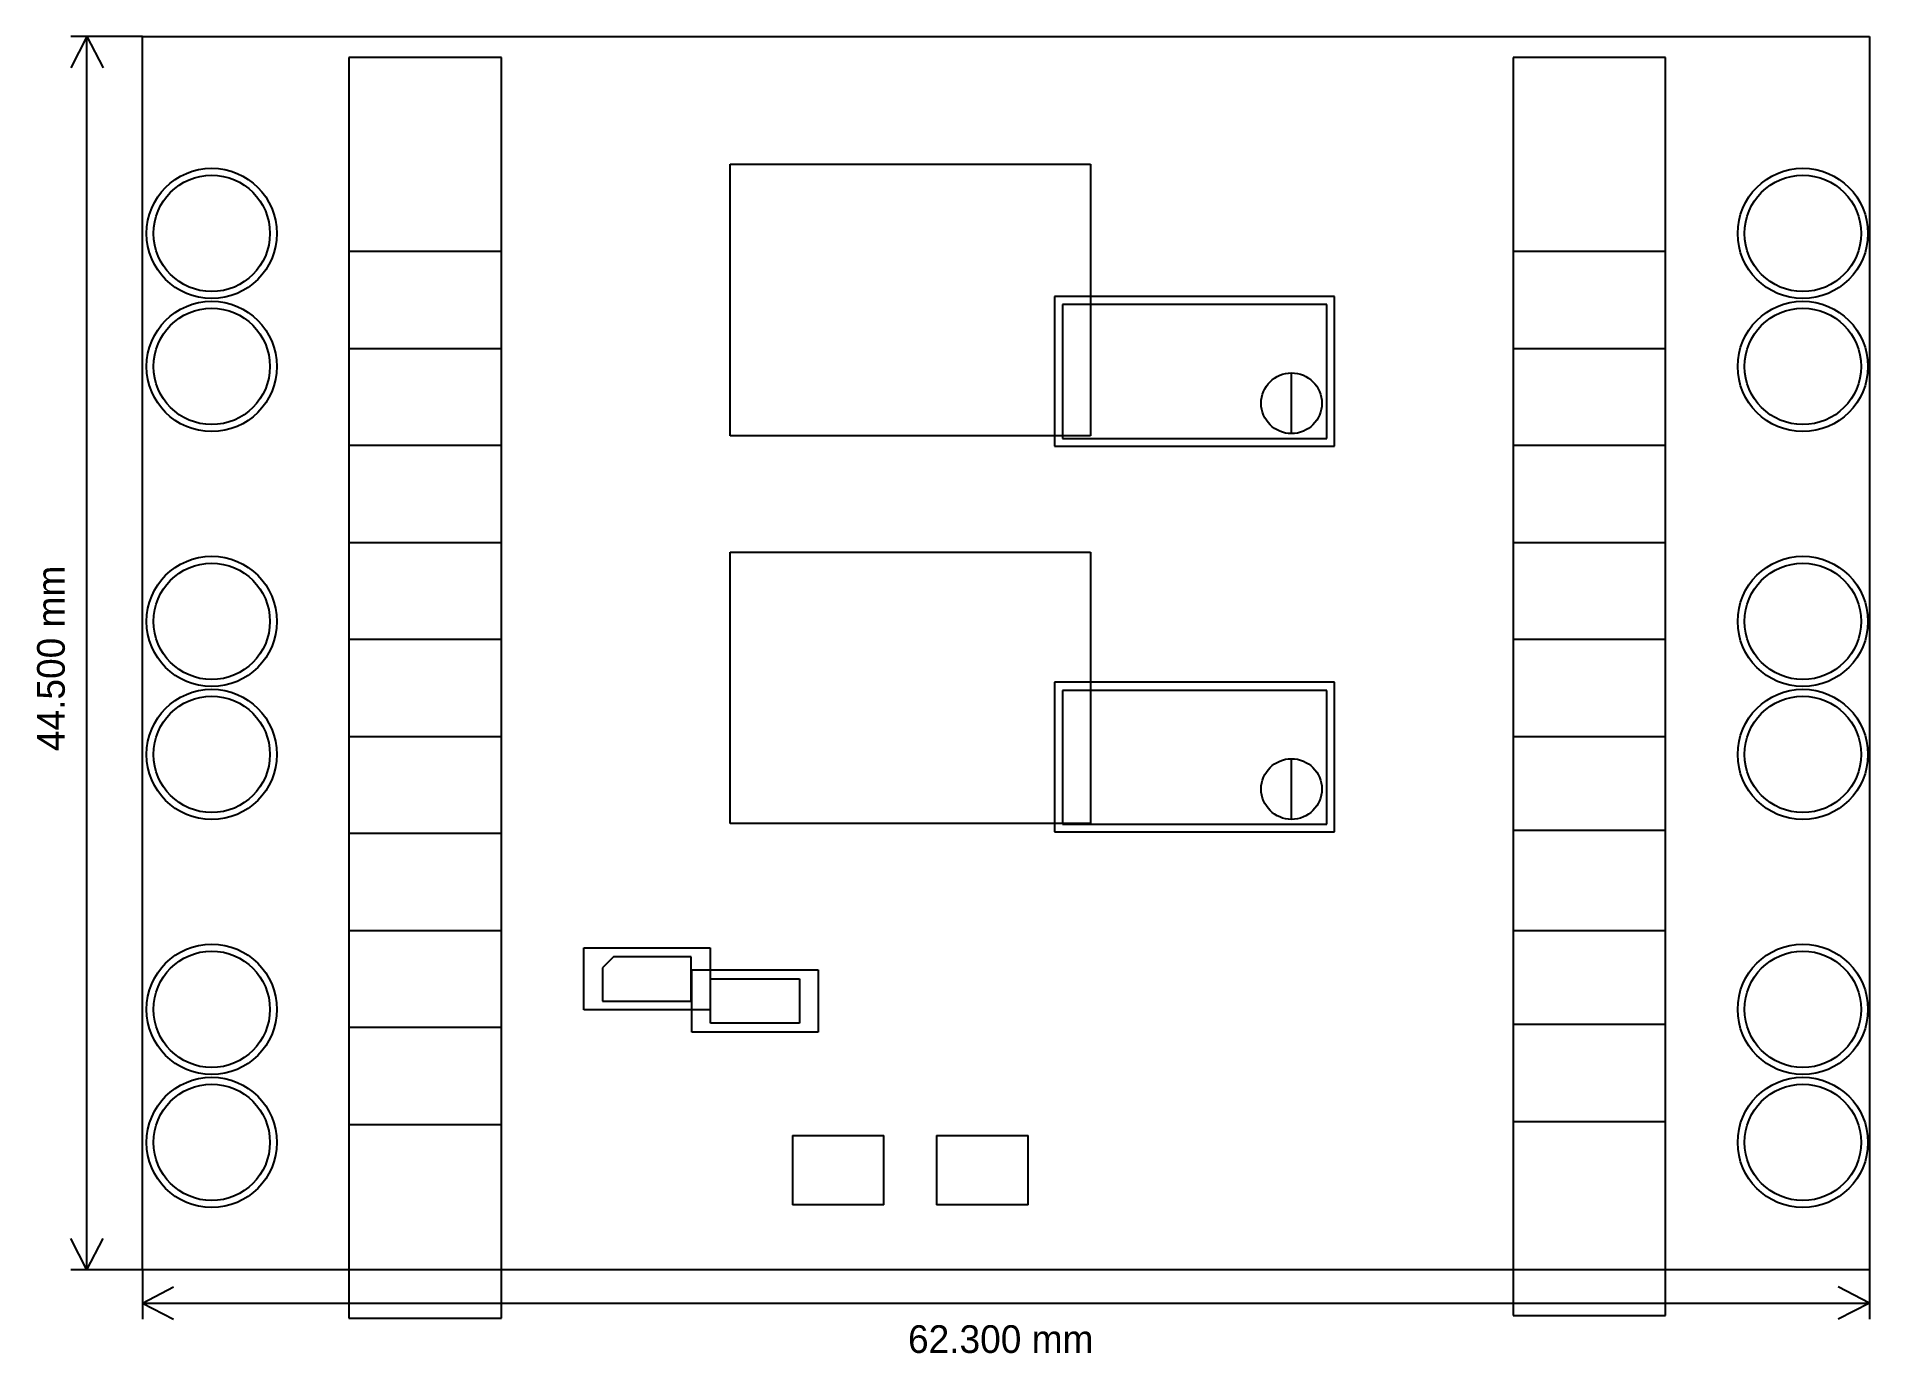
# Model space of a CAD drawing. Header units: metres. Extents: x 101.8 to 167.9, y -130.5 to -83.
import ezdxf
from ezdxf.enums import TextEntityAlignment as Align

# ---------------------------------------------------------------- set-up
doc = ezdxf.new("R2010")
doc.units = ezdxf.units.M

msp = doc.modelspace()

# ---------------------------------------------------------------- linework, layer by layer
at = {"layer": 'Cmts', "color": 1}
for centre in [(108.1, -90.1), (165.5, -90.1), (108.1, -94.9), (165.5, -94.9), (108.1, -104.1), (165.5, -104.1), (108.1, -108.9), (165.5, -108.9), (108.1, -118.1), (165.5, -118.1), (108.1, -122.9), (165.5, -122.9)]:
    msp.add_circle(centre, 2.1, dxfattribs=at)
at = {"layer": 'Eco1', "color": 3}
for p, q in [((105.6, -83), (103.013579, -83)), ((103.6, -83), (103.013579, -84.126504)), ((103.6, -127.5), (103.6, -83)), ((103.6, -83), (104.186421, -84.126504)), ((103.6, -127.5), (103.013579, -126.373496)), ((103.6, -127.5), (104.186421, -126.373496)), ((105.6, -127.5), (103.013579, -127.5)), ((105.6, -127.5), (105.6, -129.286421)), ((167.9, -127.5), (167.9, -129.286421)), ((105.6, -128.7), (106.726504, -128.113579)), ((167.9, -128.7), (166.773496, -128.113579)), ((105.6, -128.7), (167.9, -128.7)), ((105.6, -128.7), (106.726504, -129.286421)), ((167.9, -128.7), (166.773496, -129.286421))]:
    msp.add_line(p, q, dxfattribs=at)
at = {"layer": 'Edge', "color": 2}
for p, q in [((105.6, -127.5), (105.6, -83)), ((105.6, -83), (167.9, -83)), ((167.9, -83), (167.9, -127.5)), ((167.9, -127.5), (105.6, -127.5))]:
    msp.add_line(p, q, dxfattribs=at)
at = {"layer": 'FCrtYd', "color": 7}
for p, q in [((118.55, -83.75), (113.05, -83.75)), ((113.05, -83.75), (113.05, -94.25)), ((118.55, -94.25), (118.55, -83.75)), ((160.55, -83.75), (155.05, -83.75)), ((155.05, -83.75), (155.05, -94.25)), ((160.55, -94.25), (160.55, -83.75)), ((126.8, -97.4), (126.8, -87.6)), ((126.8, -87.6), (139.8, -87.6)), ((139.8, -87.6), (139.8, -97.4)), ((118.55, -90.75), (113.05, -90.75)), ((113.05, -90.75), (113.05, -101.25)), ((118.55, -101.25), (118.55, -90.75)), ((160.55, -90.75), (155.05, -90.75)), ((155.05, -90.75), (155.05, -101.25)), ((160.55, -101.25), (160.55, -90.75)), ((138.5, -92.38), (138.5, -97.78)), ((148.6, -92.38), (138.5, -92.38)), ((148.6, -97.78), (148.6, -92.38)), ((113.05, -94.25), (118.55, -94.25)), ((155.05, -94.25), (160.55, -94.25)), ((118.55, -97.75), (113.05, -97.75)), ((113.05, -97.75), (113.05, -108.25)), ((118.55, -108.25), (118.55, -97.75)), ((139.8, -97.4), (126.8, -97.4)), ((138.5, -97.78), (148.6, -97.78)), ((160.55, -97.75), (155.05, -97.75)), ((155.05, -97.75), (155.05, -108.25)), ((160.55, -108.25), (160.55, -97.75)), ((113.05, -101.25), (118.55, -101.25)), ((126.8, -111.4), (126.8, -101.6)), ((126.8, -101.6), (139.8, -101.6)), ((139.8, -101.6), (139.8, -111.4)), ((155.05, -101.25), (160.55, -101.25)), ((118.55, -104.75), (113.05, -104.75)), ((113.05, -104.75), (113.05, -115.25)), ((118.55, -115.25), (118.55, -104.75)), ((160.55, -104.75), (155.05, -104.75)), ((155.05, -104.75), (155.05, -115.25)), ((160.55, -115.25), (160.55, -104.75)), ((138.5, -106.3), (138.5, -111.7)), ((148.6, -106.3), (138.5, -106.3)), ((148.6, -111.7), (148.6, -106.3)), ((113.05, -108.25), (118.55, -108.25)), ((155.05, -108.25), (160.55, -108.25)), ((139.8, -111.4), (126.8, -111.4)), ((138.5, -111.7), (148.6, -111.7)), ((160.55, -111.65), (155.05, -111.65)), ((155.05, -111.65), (155.05, -122.15)), ((160.55, -122.15), (160.55, -111.65)), ((118.55, -111.75), (113.05, -111.75)), ((113.05, -111.75), (113.05, -122.25)), ((118.55, -122.25), (118.55, -111.75)), ((113.05, -115.25), (118.55, -115.25)), ((155.05, -115.25), (160.55, -115.25)), ((121.52, -118.12), (121.52, -115.88)), ((121.52, -115.88), (126.08, -115.88)), ((126.08, -115.88), (126.08, -118.12)), ((125.42, -118.92), (125.42, -116.68)), ((125.42, -116.68), (129.98, -116.68)), ((129.98, -116.68), (129.98, -118.92)), ((126.08, -118.12), (121.52, -118.12)), ((118.55, -118.75), (113.05, -118.75)), ((113.05, -118.75), (113.05, -129.25)), ((118.55, -129.25), (118.55, -118.75)), ((129.98, -118.92), (125.42, -118.92)), ((160.55, -118.65), (155.05, -118.65)), ((155.05, -118.65), (155.05, -129.15)), ((160.55, -129.15), (160.55, -118.65)), ((113.05, -122.25), (118.55, -122.25)), ((155.05, -122.15), (160.55, -122.15)), ((129.05, -122.65), (132.35, -122.65)), ((129.05, -122.65), (129.05, -125.15)), ((132.35, -125.15), (132.35, -122.65)), ((134.25, -122.65), (137.55, -122.65)), ((134.25, -122.65), (134.25, -125.15)), ((137.55, -125.15), (137.55, -122.65)), ((132.35, -125.15), (129.05, -125.15)), ((137.55, -125.15), (134.25, -125.15)), ((113.05, -129.25), (118.55, -129.25)), ((155.05, -129.15), (160.55, -129.15))]:
    msp.add_line(p, q, dxfattribs=at)
for centre in [(108.1, -90.1), (165.5, -90.1), (108.1, -94.9), (165.5, -94.9), (108.1, -104.1), (165.5, -104.1), (108.1, -108.9), (165.5, -108.9), (108.1, -118.1), (165.5, -118.1), (108.1, -122.9), (165.5, -122.9)]:
    msp.add_circle(centre, 2.35, dxfattribs=at)
at = {"layer": 'FFab', "color": 5}
for p, q in [((138.795, -92.67), (138.795, -97.5)), ((148.325, -92.67), (138.795, -92.67)), ((148.325, -97.5), (148.325, -92.67)), ((147.055, -97.315), (147.056, -95.146)), ((147.055, -97.315), (147.056, -95.146)), ((138.795, -97.5), (148.325, -97.5)), ((138.795, -106.59), (138.795, -111.42)), ((148.325, -106.59), (138.795, -106.59)), ((148.325, -111.42), (148.325, -106.59)), ((147.055, -111.235), (147.056, -109.066)), ((147.055, -111.235), (147.056, -109.066)), ((138.795, -111.42), (148.325, -111.42)), ((122.6, -116.2), (122.2, -116.6)), ((125.4, -116.2), (122.6, -116.2)), ((125.4, -117.8), (125.4, -116.2)), ((122.2, -116.6), (122.2, -117.8)), ((126.1, -118.6), (126.1, -117)), ((126.1, -117), (129.3, -117)), ((129.3, -117), (129.3, -118.6)), ((122.2, -117.8), (125.4, -117.8)), ((129.3, -118.6), (126.1, -118.6))]:
    msp.add_line(p, q, dxfattribs=at)
for centre in [(147.055, -96.23), (147.055, -110.15)]:
    msp.add_circle(centre, 1.095, dxfattribs=at)

# ---------------------------------------------------------------- texts
at = {"layer": 'Eco1', "color": 3}
msp.add_text('44.500 mm ', height=1, rotation=90, dxfattribs=at).set_placement((102.3, -105.25), align=Align.MIDDLE_CENTER)
msp.add_text('62.300 mm ', height=1, dxfattribs=at).set_placement((136.75, -130), align=Align.MIDDLE_CENTER)

doc.saveas('drawing.dxf')
